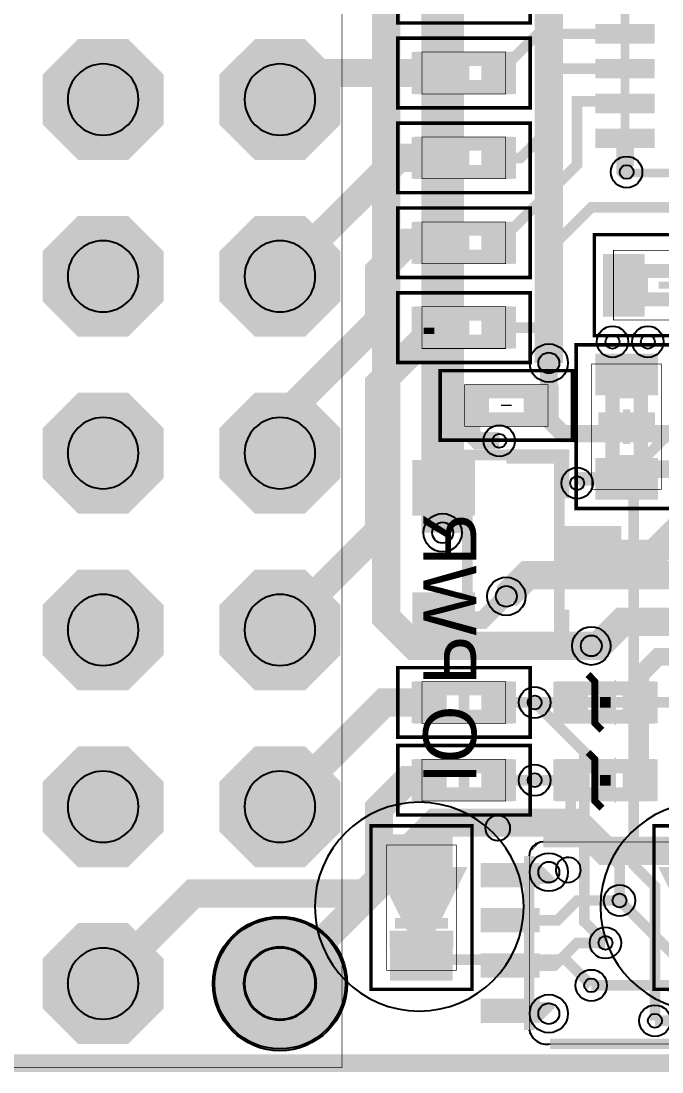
# Model space of a CAD drawing. Extents: x -347 to 2944, y -33 to 1648.
# Drawn here: x 102 to 464, y -5 to 589 of the extents above; entities that cross this region are included whole.
import ezdxf

# ---------------------------------------------------------------- set-up
doc = ezdxf.new("R2010")
doc.units = 9
for name, color, linetype, true_color in [('BoardOutline', 7, 'Continuous', 0xff00ff), ('BottomLayer', 7, 'Continuous', 0x0000ff), ('BottomSilkLayer', 7, 'Continuous', 0x808000), ('BottomSolderMaskLayer', 7, 'Continuous', 0xaa00ff), ('Document', 7, 'Continuous', 0xffffff), ('Hole', 7, 'Continuous', 0x222222), ('Inner2', 7, 'Continuous', 0x008000), ('Inner3', 7, 'Continuous', 0x00ff00), ('Inner4', 7, 'Continuous', 0x000080), ('Multi-Layer', 7, 'Continuous', 0xc0c0c0), ('TopLayer', 7, 'Continuous', 0xff0000), ('TopSilkLayer', 7, 'Continuous', 0xffff00), ('TopSolderMaskLayer', 7, 'Continuous', 0x800080)]:
    doc.layers.add(name, color=color, linetype=linetype, true_color=true_color)
doc.styles.get("Standard").update_dxf_attribs({"font": 'arial.ttf'})

msp = doc.modelspace()

# ---------------------------------------------------------------- hatches: boundary and pattern name
at = {"layer": 'BottomLayer'}
for points in [[(310.28, 105.72), (310.28, 129.34), (345.72, 129.34), (345.72, 105.72)], [(310.28, 46.66), (310.28, 70.28), (345.72, 70.28), (345.72, 46.66)]]:
    msp.add_hatch(color=256, dxfattribs=at).paths.add_polyline_path(points)
at = {"layer": 'BottomSilkLayer'}
msp.add_hatch(color=256, dxfattribs=at).paths.add_polyline_path([(328, 79), (343, 97), (313, 97)])
at = {"layer": 'BottomSolderMaskLayer'}
msp.add_hatch(color=256, dxfattribs=at).paths.add_polyline_path([(210, 45, 1), (286, 45, 1)])
at = {"layer": 'Document'}
for points in [[(336, 572), (324, 572), (324, 548), (336, 548)], [(380, 572), (368, 572), (368, 548), (380, 548)], [(158, 535), (158, 555), (138, 555), (138, 535)], [(258, 535), (258, 555), (238, 555), (238, 535)], [(336, 524), (324, 524), (324, 500), (336, 500)], [(380, 524), (368, 524), (368, 500), (380, 500)], [(336, 476), (324, 476), (324, 452), (336, 452)], [(380, 476), (368, 476), (368, 452), (380, 452)], [(158, 435), (158, 455), (138, 455), (138, 435)], [(258, 435), (258, 455), (238, 455), (238, 435)], [(444, 428), (456, 428), (456, 452), (444, 452)], [(336, 428), (324, 428), (324, 404), (336, 404)], [(380, 428), (368, 428), (368, 404), (380, 404)], [(432, 388), (432, 376), (456, 376), (456, 388)], [(360, 384), (348, 384), (348, 360), (360, 360)], [(404, 384), (392, 384), (392, 360), (404, 360)], [(428, 368), (428, 352), (460, 352), (460, 368)], [(432.19, 367.87), (432.19, 352.13), (455.81, 352.13), (455.81, 367.87)], [(158, 335), (158, 355), (138, 355), (138, 335)], [(258, 335), (258, 355), (238, 355), (238, 335)], [(432, 344), (432, 332), (456, 332), (456, 344)], [(432, 344), (432, 332), (456, 332), (456, 344)], [(158, 235), (158, 255), (138, 255), (138, 235)], [(258, 235), (258, 255), (238, 255), (238, 235)], [(336, 216), (324, 216), (324, 192), (336, 192)], [(380, 216), (368, 216), (368, 192), (380, 192)], [(404, 192), (416, 192), (416, 216), (404, 216)], [(448, 192), (460, 192), (460, 216), (448, 216)], [(336, 172), (324, 172), (324, 148), (336, 148)], [(380, 172), (368, 172), (368, 148), (380, 148)], [(404, 148), (416, 148), (416, 172), (404, 172)], [(448, 148), (460, 148), (460, 172), (448, 172)], [(158, 135), (158, 155), (138, 155), (138, 135)], [(258, 135), (258, 155), (238, 155), (238, 135)], [(369.26, 111.31), (369.26, 101.46), (386.98, 101.46), (386.98, 111.31)], [(328, 70), (346, 106), (310, 106)], [(369.26, 85.72), (369.26, 75.87), (386.98, 75.87), (386.98, 85.72)], [(369.26, 60.13), (369.26, 50.28), (386.98, 50.28), (386.98, 60.13)], [(158, 35), (158, 55), (138, 55), (138, 35)], [(258, 35), (258, 55), (238, 55), (238, 35)], [(369.26, 34.54), (369.26, 24.69), (386.98, 24.69), (386.98, 34.54)]]:
    msp.add_hatch(color=256, dxfattribs=at).paths.add_polyline_path(points)
at = {"layer": 'Multi-Layer'}
for points in [[(133.84, 579.18), (113.82, 559.16), (113.82, 530.84), (133.84, 510.82), (162.16, 510.82), (182.18, 530.84), (182.18, 559.16), (162.16, 579.18)], [(233.84, 579.18), (213.82, 559.16), (213.82, 530.84), (233.84, 510.82), (262.16, 510.82), (282.18, 530.84), (282.18, 559.16), (262.16, 579.18)], [(133.84, 479.18), (113.82, 459.16), (113.82, 430.84), (133.84, 410.82), (162.16, 410.82), (182.18, 430.84), (182.18, 459.16), (162.16, 479.18)], [(233.84, 479.18), (213.82, 459.16), (213.82, 430.84), (233.84, 410.82), (262.16, 410.82), (282.18, 430.84), (282.18, 459.16), (262.16, 479.18)], [(133.84, 379.18), (113.82, 359.16), (113.82, 330.84), (133.84, 310.82), (162.16, 310.82), (182.18, 330.84), (182.18, 359.16), (162.16, 379.18)], [(233.84, 379.18), (213.82, 359.16), (213.82, 330.84), (233.84, 310.82), (262.16, 310.82), (282.18, 330.84), (282.18, 359.16), (262.16, 379.18)], [(133.84, 279.18), (113.82, 259.16), (113.82, 230.84), (133.84, 210.82), (162.16, 210.82), (182.18, 230.84), (182.18, 259.16), (162.16, 279.18)], [(233.84, 279.18), (213.82, 259.16), (213.82, 230.84), (233.84, 210.82), (262.16, 210.82), (282.18, 230.84), (282.18, 259.16), (262.16, 279.18)], [(133.84, 179.18), (113.82, 159.16), (113.82, 130.84), (133.84, 110.82), (162.16, 110.82), (182.18, 130.84), (182.18, 159.16), (162.16, 179.18)], [(233.84, 179.18), (213.82, 159.16), (213.82, 130.84), (233.84, 110.82), (262.16, 110.82), (282.18, 130.84), (282.18, 159.16), (262.16, 179.18)], [(133.84, 79.18), (113.82, 59.16), (113.82, 30.84), (133.84, 10.82), (162.16, 10.82), (182.18, 30.84), (182.18, 59.16), (162.16, 79.18)], [(211, 45, 1), (285, 45, 1)]]:
    msp.add_hatch(color=256, dxfattribs=at).paths.add_polyline_path(points)
at = {"layer": 'TopLayer'}
for points in [[(426.37, 576.64), (426.37, 587.67), (459.83, 587.67), (459.83, 576.64)], [(342.16, 548.19), (322.47, 548.19), (322.47, 571.81), (342.16, 571.81)], [(381.53, 548.19), (361.84, 548.19), (361.84, 571.81), (381.53, 571.81)], [(426.37, 556.96), (426.37, 567.98), (459.83, 567.98), (459.83, 556.96)], [(426.37, 537.27), (426.37, 548.3), (459.83, 548.3), (459.83, 537.27)], [(342.16, 500.19), (322.47, 500.19), (322.47, 523.81), (342.16, 523.81)], [(381.53, 500.19), (361.84, 500.19), (361.84, 523.81), (381.53, 523.81)], [(426.37, 517.59), (426.37, 528.61), (459.83, 528.61), (459.83, 517.59)], [(342.16, 452.19), (322.47, 452.19), (322.47, 475.81), (342.16, 475.81)], [(381.53, 452.19), (361.84, 452.19), (361.84, 475.81), (381.53, 475.81)], [(430.66, 457.72), (454.28, 457.72), (454.28, 422.28), (430.66, 422.28)], [(342.16, 404.19), (322.47, 404.19), (322.47, 427.81), (342.16, 427.81)], [(381.53, 404.19), (361.84, 404.19), (361.84, 427.81), (381.53, 427.81)], [(461.72, 401.34), (461.72, 377.72), (426.28, 377.72), (426.28, 401.34)], [(366.16, 360.19), (346.47, 360.19), (346.47, 383.81), (366.16, 383.81)], [(405.53, 360.19), (385.84, 360.19), (385.84, 383.81), (405.53, 383.81)], [(358.35, 341.15), (358.35, 309.65), (322.91, 309.65), (322.91, 341.15)], [(461.72, 342.28), (461.72, 318.66), (426.28, 318.66), (426.28, 342.28)], [(441.02, 303.75), (441.02, 272.25), (405.59, 272.25), (405.59, 303.75)], [(358.35, 266.35), (358.35, 234.85), (322.91, 234.85), (322.91, 266.35)], [(342.16, 192.19), (322.47, 192.19), (322.47, 215.81), (342.16, 215.81)], [(381.53, 192.19), (361.84, 192.19), (361.84, 215.81), (381.53, 215.81)], [(402.47, 215.81), (422.16, 215.81), (422.16, 192.19), (402.47, 192.19)], [(441.84, 215.81), (461.53, 215.81), (461.53, 192.19), (441.84, 192.19)], [(342.16, 148.19), (322.47, 148.19), (322.47, 171.81), (342.16, 171.81)], [(381.53, 148.19), (361.84, 148.19), (361.84, 171.81), (381.53, 171.81)], [(402.47, 171.81), (422.16, 171.81), (422.16, 148.19), (402.47, 148.19)], [(441.84, 171.81), (461.53, 171.81), (461.53, 148.19), (441.84, 148.19)], [(394.85, 113.28), (394.85, 99.5), (361.39, 99.5), (361.39, 113.28)], [(394.85, 87.68), (394.85, 73.91), (361.39, 73.91), (361.39, 87.68)], [(394.85, 62.09), (394.85, 48.31), (361.39, 48.31), (361.39, 62.09)], [(394.85, 36.5), (394.85, 22.72), (361.39, 22.72), (361.39, 36.5)]]:
    msp.add_hatch(color=256, dxfattribs=at).paths.add_polyline_path(points)
at = {"layer": 'TopSilkLayer'}
for points in [[(355, 571.81), (349, 571.81), (349, 548.19), (355, 548.19)], [(355, 523.81), (349, 523.81), (349, 500.19), (355, 500.19)], [(355, 475.81), (349, 475.81), (349, 452.19), (355, 452.19)], [(355, 427.81), (349, 427.81), (349, 404.19), (355, 404.19)], [(355, 215.81), (349, 215.81), (349, 192.19), (355, 192.19)], [(355, 171.81), (349, 171.81), (349, 148.19), (355, 148.19)]]:
    msp.add_hatch(color=256, dxfattribs=at).paths.add_polyline_path(points)
at = {"layer": 'TopSolderMaskLayer'}
msp.add_hatch(color=256, dxfattribs=at).paths.add_polyline_path([(210, 45, 1), (286, 45, 1)])

# ---------------------------------------------------------------- linework, layer by layer
at = {"layer": 'BoardOutline', "const_width": 10}
msp.add_lwpolyline([(933.07, 0), (27.56, 0)], dxfattribs=at)
at = {"layer": 'BottomLayer'}
for points, const_width in [([(328, 117.53), (346.47, 136), (412, 136), (430.47, 117.53), (488, 117.53), (557.53, 117.53), (560, 120), (562.47, 117.53), (648, 117.53), (646.47, 117.53)], 10), ([(328, 58.47), (409.53, 58.47), (424, 44)], 6)]:
    msp.add_lwpolyline(points, dxfattribs=dict(at, const_width=const_width))
at = {"layer": 'BottomSilkLayer', "const_width": 6}
msp.add_lwpolyline([(328, 79), (343, 97), (313, 97), (328, 79)], close=True, dxfattribs=at)
msp.add_lwpolyline([(343, 79), (313, 79)], dxfattribs=at)
at = {"layer": 'BottomSilkLayer'}
for centre in [(326.78, 88.51), (488.19, 88.51)]:
    msp.add_arc(centre, 59.05, 0.06792, 359.93208, dxfattribs=at)
at = {"layer": 'BottomSolderMaskLayer'}
for points in [[(227.46, 45.1), (227.46, 44.9)], [(268.54, 45.1), (268.54, 44.9)]]:
    msp.add_lwpolyline(points, close=True, dxfattribs=at)
msp.add_circle((248, 45), 38, dxfattribs=at)
for centre, start, end in [((248, 45.1), 360, 180), ((248, 44.9), 180, 360)]:
    msp.add_arc(centre, 20.54, start, end, dxfattribs=at)
at = {"layer": 'Document'}
for points, const_width in [([(-342.94, 797.36), (-342.94, -2.64), (283.04, -2.64), (283.04, 797.36), (283.04, 1592.63), (-342.94, 1592.63), (-342.94, 797.36)], 0.39), ([(389.4, 588.31), (314.6, 588.31), (314.6, 627.68), (389.4, 627.68), (389.4, 588.31)], 2), ([(389.4, 540.31), (314.6, 540.31), (314.6, 579.68), (389.4, 579.68), (389.4, 540.31)], 2), ([(375.62, 548.19), (328.38, 548.19), (328.38, 571.81), (375.62, 571.81), (375.62, 548.19)], 0.39), ([(389.4, 492.31), (314.6, 492.31), (314.6, 531.68), (389.4, 531.68), (389.4, 492.31)], 2), ([(375.62, 500.19), (328.38, 500.19), (328.38, 523.81), (375.62, 523.81), (375.62, 500.19)], 0.39), ([(389.4, 444.31), (314.6, 444.31), (314.6, 483.68), (389.4, 483.68), (389.4, 444.31)], 2), ([(375.62, 452.19), (328.38, 452.19), (328.38, 475.81), (375.62, 475.81), (375.62, 452.19)], 0.39), ([(425.74, 468.54), (518.26, 468.54), (518.26, 411.46), (425.74, 411.46), (425.74, 468.54)], 2), ([(436.57, 459.68), (507.43, 459.68), (507.43, 420.31), (436.57, 420.31), (436.57, 459.68)], 0.39), ([(389.4, 396.31), (314.6, 396.31), (314.6, 435.68), (389.4, 435.68), (389.4, 396.31)], 2), ([(375.62, 404.19), (328.38, 404.19), (328.38, 427.81), (375.62, 427.81), (375.62, 404.19)], 0.39), ([(472.54, 406.26), (472.54, 313.74), (415.46, 313.74), (415.46, 406.26), (472.54, 406.26)], 2), ([(413.4, 352.31), (338.6, 352.31), (338.6, 391.68), (413.4, 391.68), (413.4, 352.31)], 2), ([(463.68, 395.43), (463.68, 324.57), (424.31, 324.57), (424.31, 395.43), (463.68, 395.43)], 0.39), ([(399.62, 360.19), (352.38, 360.19), (352.38, 383.81), (399.62, 383.81), (399.62, 360.19)], 0.39), ([(406, 232), (354, 232), (354, 344), (406, 344), (406, 232)], 6), ([(389.4, 184.31), (314.6, 184.31), (314.6, 223.68), (389.4, 223.68), (389.4, 184.31)], 2), ([(375.62, 192.19), (328.38, 192.19), (328.38, 215.81), (375.62, 215.81), (375.62, 192.19)], 0.39), ([(389.4, 140.31), (314.6, 140.31), (314.6, 179.68), (389.4, 179.68), (389.4, 140.31)], 2), ([(375.62, 148.19), (328.38, 148.19), (328.38, 171.81), (375.62, 171.81), (375.62, 148.19)], 0.39), ([(356.54, 41.74), (356.54, 134.26), (299.46, 134.26), (299.46, 41.74), (356.54, 41.74)], 2), ([(516.54, 41.74), (516.54, 134.26), (459.46, 134.26), (459.46, 41.74), (516.54, 41.74)], 2), ([(501.15, 125.09), (507.05, 119.18), (507.05, 16.82), (501.15, 10.91), (394.85, 10.91), (388.94, 16.82), (388.94, 119.18), (394.85, 125.09), (501.15, 125.09)], 0.39), ([(347.68, 52.57), (347.68, 123.43), (308.31, 123.43), (308.31, 52.57), (347.68, 52.57)], 0.39), ([(328, 70), (346, 106), (310, 106), (328, 70)], 10), ([(488, 70), (506, 106), (470, 106), (488, 70)], 10)]:
    msp.add_lwpolyline(points, close=True, dxfattribs=dict(at, const_width=const_width))
for points, const_width in [([(372, 568), (332, 568)], 8), ([(372, 552), (332, 552)], 8), ([(372, 520), (332, 520)], 8), ([(372, 504), (332, 504)], 8), ([(372, 472), (332, 472)], 8), ([(372, 456), (332, 456)], 8), ([(452, 448), (492, 448)], 8), ([(452, 432), (492, 432)], 8), ([(372, 424), (332, 424)], 8), ([(372, 408), (332, 408)], 8), ([(396, 380), (356, 380)], 8), ([(436, 380), (436, 340)], 8), ([(452, 380), (452, 340)], 8), ([(396, 364), (356, 364)], 8), ([(372, 212), (332, 212)], 8), ([(412, 212), (452, 212)], 8), ([(372, 196), (332, 196)], 8), ([(412, 196), (452, 196)], 8), ([(372, 168), (332, 168)], 8), ([(412, 168), (452, 168)], 8), ([(372, 152), (332, 152)], 8), ([(412, 152), (452, 152)], 8), ([(396.82, 125.09), (499.18, 125.09)], 5.91), ([(388.94, 18.79), (388.94, 117.21)], 5.91), ([(346, 70), (310, 70)], 10), ([(499.18, 10.91), (400.76, 10.91)], 5.91)]:
    msp.add_lwpolyline(points, dxfattribs=dict(at, const_width=const_width))
for centre, radius, start, end in [((396.81, 117.22), 7.87, 90, 180.07285), ((410.96, 109.32), 7.09, 267.07144, 265.77589), ((398.79, 20.75), 10.04, 191.281, 281.33886)]:
    msp.add_arc(centre, radius, start, end, dxfattribs=at)
at = {"layer": 'Hole'}
for centre, radius in [((444, 504), 3.94), ((436, 408), 3.94), ((456, 408), 3.94), ((400, 396), 5.91), ((372, 352), 3.94), ((416, 328), 3.94), ((340, 300), 5.91), ((376, 264), 5.91), ((424, 236), 5.91), ((392, 204), 3.94), ((392, 160), 3.94), ((400, 108), 5.91), ((440, 92), 3.94), ((432, 68), 3.94), ((424, 44), 3.94), ((400, 28), 5.91), ((460, 24), 3.94)]:
    msp.add_circle(centre, radius, dxfattribs=at)
at = {"layer": 'Inner2', "const_width": 6}
for points in [[(392, 204), (492, 204), (512, 180), (604, 180), (632, 208), (632, 312), (636, 316)], [(984, 132), (984, 124), (908, 48), (484, 48), (440, 92)], [(424, 44), (468, 44), (476, 36), (840, 36), (848, 28)], [(460, 24), (746, 24), (752, 18)]]:
    msp.add_lwpolyline(points, dxfattribs=at)
at = {"layer": 'Inner3', "const_width": 6}
for points in [[(620, 1068), (512, 960), (512, 528), (512, 400), (448, 336), (448, 112), (460, 100), (460, 24)], [(392, 204), (420, 176), (420, 80), (432, 68)]]:
    msp.add_lwpolyline(points, dxfattribs=at)
at = {"layer": 'Inner4'}
for points, const_width in [([(428, 972), (448, 952), (448, 844), (308, 704), (308, 252), (324, 236), (424, 236)], 16), ([(816, 960), (644, 960), (400, 716), (400, 396)], 16), ([(340, 300), (340, 696), (480, 836), (480, 948)], 24), ([(376, 264), (388, 276), (484, 276), (516, 308), (556, 308), (564, 316), (584, 316), (612, 288), (612, 244)], 16), ([(148, 45), (199, 96), (296, 96), (336, 136), (416, 136), (432, 120), (560, 120)], 16)]:
    msp.add_lwpolyline(points, dxfattribs=dict(at, const_width=const_width))
at = {"layer": 'Multi-Layer'}
for points in [[(128, 545.1), (128, 544.9)], [(168, 545.1), (168, 544.9)], [(228, 545.1), (228, 544.9)], [(268, 545.1), (268, 544.9)], [(128, 445.1), (128, 444.9)], [(168, 445.1), (168, 444.9)], [(228, 445.1), (228, 444.9)], [(268, 445.1), (268, 444.9)], [(128, 345.1), (128, 344.9)], [(168, 345.1), (168, 344.9)], [(228, 345.1), (228, 344.9)], [(268, 345.1), (268, 344.9)], [(128, 245.1), (128, 244.9)], [(168, 245.1), (168, 244.9)], [(228, 245.1), (228, 244.9)], [(268, 245.1), (268, 244.9)], [(128, 145.1), (128, 144.9)], [(168, 145.1), (168, 144.9)], [(228, 145.1), (228, 144.9)], [(268, 145.1), (268, 144.9)], [(128, 45.1), (128, 44.9)], [(168, 45.1), (168, 44.9)], [(228, 45.1), (228, 44.9)], [(268, 45.1), (268, 44.9)]]:
    msp.add_lwpolyline(points, close=True, dxfattribs=at)
for centre, radius in [((444, 504), 8.86), ((436, 408), 8.86), ((456, 408), 8.86), ((400, 396), 10.82), ((372, 352), 8.86), ((416, 328), 8.86), ((340, 300), 10.82), ((376, 264), 10.82), ((424, 236), 10.82), ((392, 204), 8.86), ((392, 160), 8.86), ((400, 108), 10.82), ((440, 92), 8.86), ((248, 45), 37), ((432, 68), 8.86), ((424, 44), 8.86), ((400, 28), 10.82), ((460, 24), 8.86)]:
    msp.add_circle(centre, radius, dxfattribs=at)
for centre, start, end in [((148, 545.1), 360, 180), ((248, 545.1), 360, 180), ((148, 544.9), 180, 360), ((248, 544.9), 180, 360), ((148, 445.1), 360, 180), ((248, 445.1), 360, 180), ((148, 444.9), 180, 360), ((248, 444.9), 180, 360), ((148, 345.1), 360, 180), ((248, 345.1), 360, 180), ((148, 344.9), 180, 360), ((248, 344.9), 180, 360), ((148, 245.1), 360, 180), ((248, 245.1), 360, 180), ((148, 244.9), 180, 360), ((248, 244.9), 180, 360), ((148, 145.1), 360, 180), ((248, 145.1), 360, 180), ((148, 144.9), 180, 360), ((248, 144.9), 180, 360), ((148, 45.1), 360, 180), ((248, 45.1), 360, 180), ((148, 44.9), 180, 360), ((248, 44.9), 180, 360)]:
    msp.add_arc(centre, 20, start, end, dxfattribs=at)
at = {"layer": 'TopLayer'}
for points, const_width in [([(443.1, 582.16), (393.84, 582.16), (371.68, 560)], 6), ([(248, 545), (263, 560), (332.31, 560)], 16), ([(443.1, 562.47), (402.47, 562.47), (400, 560), (400, 528), (384, 512), (371.68, 512)], 6), ([(443.1, 542.79), (441.89, 544), (416, 544), (416, 508.31), (371.68, 464)], 6), ([(444, 504), (443.1, 504.9), (443.1, 523.1)], 10), ([(248, 445), (315, 512), (332.31, 512)], 16), ([(482.47, 490.47), (476, 484), (424, 484), (404, 464), (404, 424), (396, 416), (371.68, 416)], 5.91), ([(248, 345), (248, 364), (304, 420), (304, 448), (320, 464), (332.31, 464)], 16), ([(248, 245), (304, 301), (304, 384), (332.31, 412.31)], 16), ([(332.31, 412.31), (332.31, 416)], 6), ([(498.47, 367.5), (487.5, 367.5), (476, 356), (408, 356), (400, 364), (400, 368), (400, 396)], 9.84), ([(356.31, 372), (356.31, 355.68), (360, 352), (372, 352)], 9.84), ([(395.68, 372), (396, 372), (400, 368)], 7.87), ([(444, 330.47), (449.53, 336), (512, 336), (518.16, 329.84), (518.16, 304.5)], 10), ([(340.63, 325.4), (340.63, 323.37), (340, 300)], 24), ([(444, 330.47), (418.47, 330.47), (416, 328)], 7.87), ([(476, 304.5), (459.5, 288), (423.31, 288)], 16), ([(376, 264), (362.6, 250.6), (340.63, 250.6)], 10), ([(424, 236), (428, 236), (441.53, 249.53), (490.6, 249.53)], 16), ([(451.68, 160), (451.68, 204), (451.68, 219.68), (461.84, 229.84), (490.6, 229.84), (522.09, 229.84), (522.09, 229.91), (528, 220)], 10), ([(248, 145), (307, 204), (332.31, 204)], 16), ([(412.31, 204), (392, 204), (371.68, 204)], 6), ([(248, 45), (304, 101), (304, 144), (320, 160), (332.31, 160)], 16), ([(371.68, 160), (392, 160), (412.31, 160), (412.31, 139.68), (440, 112), (440, 92), (416, 92), (404.79, 80.8), (378.12, 80.8)], 6), ([(378.12, 106.39), (398.39, 106.39), (400, 108)], 10), ([(378.12, 55.2), (403.2, 55.2), (416, 68), (432, 68)], 6), ([(378.12, 29.61), (398.39, 29.61), (400, 28)], 10)]:
    msp.add_lwpolyline(points, dxfattribs=dict(at, const_width=const_width))
at = {"layer": 'TopSilkLayer'}
for points, const_width in [([(580.9, 503.42), (443.1, 503.42), (443.1, 680.58), (580.9, 680.58), (580.9, 503.42)], 5), ([(435, 210), (435, 204), (435, 198), (429, 204), (435, 210)], 6), ([(435, 166), (435, 160), (435, 154), (429, 160), (435, 166)], 6)]:
    msp.add_lwpolyline(points, close=True, dxfattribs=dict(at, const_width=const_width))
for points, const_width in [([(472, 442), (472, 438)], 19.68), ([(376, 371.61), (376, 372.39)], 6), ([(446, 360), (442, 360)], 19.68), ([(407.56, 319.5), (407.56, 343.12), (376.06, 343.12)], 8), ([(407.56, 256.5), (407.56, 232.88), (376.06, 232.88)], 8), ([(430.03, 188.25), (426.09, 192.19), (426.09, 215.81), (422.16, 219.75)], 3.94), ([(429, 204), (435, 204)], 6), ([(430.03, 144.25), (426.09, 148.19), (426.09, 171.81), (422.16, 175.75)], 3.94), ([(429, 160), (435, 160)], 6), ([(408.63, 125.09), (487.37, 125.09)], 5.91), ([(487.37, 10.91), (408.63, 10.91)], 5.91)]:
    msp.add_lwpolyline(points, dxfattribs=dict(at, const_width=const_width))
msp.add_arc((371.15, 132.96), 7.09, 270.64651, 269.35349, dxfattribs=at)
at = {"layer": 'TopSolderMaskLayer'}
for points in [[(227.46, 45.1), (227.46, 44.9)], [(268.54, 45.1), (268.54, 44.9)]]:
    msp.add_lwpolyline(points, close=True, dxfattribs=at)
msp.add_circle((248, 45), 38, dxfattribs=at)
for centre, start, end in [((248, 45.1), 360, 180), ((248, 44.9), 180, 360)]:
    msp.add_arc(centre, 20.54, start, end, dxfattribs=at)

# ---------------------------------------------------------------- texts
at = {"layer": 'BottomSilkLayer', "text_generation_flag": 2}
msp.add_text('IO PWR', height=30, rotation=270, dxfattribs=at).set_placement((329, 158))

doc.saveas('drawing.dxf')
